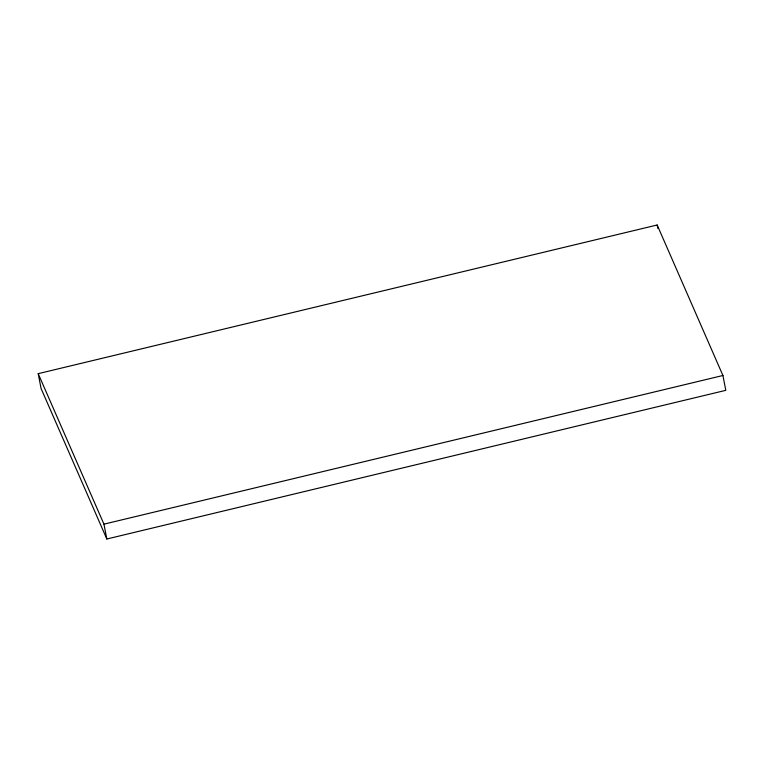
<?xml version="1.0" encoding="UTF-8"?>
<svg xmlns="http://www.w3.org/2000/svg" width="764" height="764" viewBox="0 0 764 764"><rect width="100%" height="100%" fill="white"/><g stroke="black" fill="none" stroke-linecap="round" stroke-linejoin="round"><path stroke-width="1.15" d="M38.2 373.663L657.174 224.998L722.925 375.496L725.8 390.337L106.826 539.002L41.075 388.504L38.2 373.663L103.952 524.161L106.826 539.002M103.952 524.161L722.925 375.496M657.174 224.998L657.842 228.426"/></g></svg>
